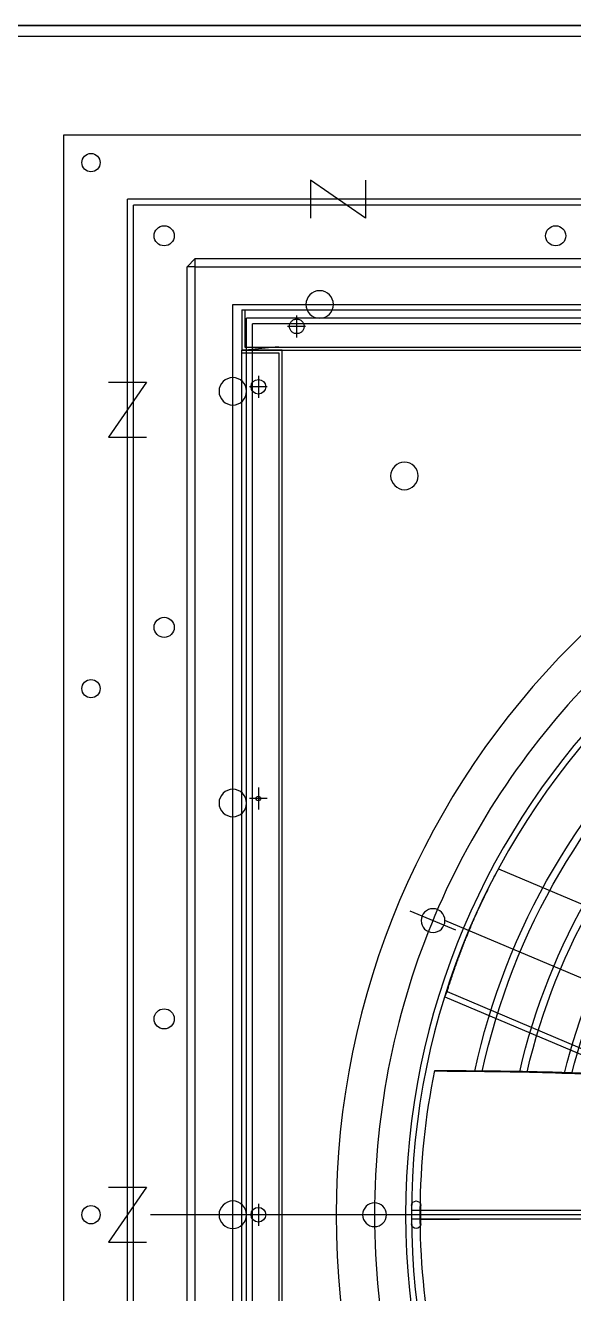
# Model space of a CAD drawing. Header units: millimetres. Extents: x 89978 to 501025, y -351975 to 835730.
# Drawn here: x 271627 to 271926, y -168285 to -167591 of the extents above; entities that cross this region are included whole.
import ezdxf

# ---------------------------------------------------------------- set-up
doc = ezdxf.new("R2010")
doc.units = ezdxf.units.MM
doc.header["$LTSCALE"] = 150
for name, pattern in [('CENTER', [50.8, 31.75, -6.35, 6.35, -6.35]), ('DIVIDEX2', [63.5, 25.4, -12.7, 0, -12.7, 0, -12.7]), ('PHANTOMX2', [127, 63.5, -12.7, 12.7, -12.7, 12.7, -12.7])]:
    doc.linetypes.add(name, pattern=pattern)
doc.layers.add('------00 Load Bank', color=3, linetype='Continuous')

# ---------------------------------------------------------------- blocks, each defined once
blk = doc.blocks.new('A$Cd768ecee')
at = {"color": 0}
for p, q in [((1180, 0), (1180, 1180)), ((1145, 1145), (1145, 35)), ((1141.8, 1141.8), (1141.8, 38.2)), ((1076.8, 1076.8), (1076.8, 103.2)), ((1080, 1080), (1080, 100)), ((100, 100), (1080, 100)), ((103.2, 103.2), (1076.8, 103.2)), ((35, 35), (1145, 35)), ((38.2, 38.2), (1141.8, 38.2)), ((0, 0), (1180, 0))]:
    blk.add_line(p, q, dxfattribs=at)
for points in [[(1155.42, 575), (1134.58, 575), (1155.42, 605), (1134.58, 605)], [(1155.42, 135), (1134.58, 135), (1155.42, 165), (1134.58, 165)], [(1015, 24.58), (1015, 45.42), (1045, 24.58), (1045, 45.42)]]:
    blk.add_lwpolyline(points, dxfattribs=at)
for centre, radius in [((1165, 590), 5), ((1125, 483), 5.5), ((1165, 302.5), 5), ((1125, 269), 5.5), ((911, 55), 5.5), ((1125, 55), 5.5), ((1165, 15), 5)]:
    blk.add_circle(centre, radius, dxfattribs=at)
blk = doc.blocks.new('A$Ca2785acc')
at = {"color": 0}
for p, q in [((963, 980), (963, 35)), ((964.6, 978.4), (964.6, 36.6)), ((985, 980), (985, 35)), ((976, 501.5), (976, 513.5)), ((971.2, 507.5), (980.8, 507.5)), ((976, 274), (976, 286)), ((971.2, 280), (980.8, 280)), ((976, 49), (976, 61)), ((971.2, 55), (980.8, 55)), ((985, 35), (0, 35)), ((963, 35), (985, 35)), ((964.6, 36.6), (985, 36.6)), ((985, 35), (965, 33)), ((985, 13), (985, 35)), ((983.4, 33.4), (1.6, 33.4)), ((955, 28), (955, 16)), ((985, 13), (0, 13))]:
    blk.add_line(p, q, dxfattribs=at)
at = {"color": 0, "linetype": 'PHANTOMX2'}
blk.add_line((983.4, 13), (983.4, 33.4), dxfattribs=at)
at = {"color": 0, "linetype": 'CENTER'}
blk.add_line((950.2, 22), (960, 22), dxfattribs=at)
at = {"color": 0}
for centre, radius in [((976, 507.5), 4), ((976, 280), 1.25), ((976, 55), 4)]:
    blk.add_circle(centre, radius, dxfattribs=at)
at = {"color": 0, "linetype": 'PHANTOMX2'}
blk.add_circle((955, 22), 4, dxfattribs=at)
blk = doc.blocks.new('A$C02650c35')
at = {"color": 0, "linetype": 'CENTER'}
for p, q in [((522.5, 1085), (522.5, 0)), ((1020, 45), (1020, 1040)), ((678.06, 166.94), (688.39, 142)), ((522.5, 136), (522.5, 109)), ((25, 45), (1020, 45))]:
    blk.add_line(p, q, dxfattribs=at)
at = {"color": 0}
for p, q in [((1040.5, 24.5), (1040.5, 1060.5)), ((1045, 24.5), (1045, 1060.5)), ((1045, 30), (1045, 1055)), ((520, 147.77), (520, 169.01)), ((525, 147.77), (525, 169.01)), ((0, 24.5), (1045, 24.5)), ((1040.5, 24.5), (1040.5, 20)), ((1045, 24.5), (1040.5, 20)), ((4.5, 20), (1040.5, 20)), ((10, 20), (1035, 20))]:
    blk.add_line(p, q, dxfattribs=at)
at = {"color": 0, "linetype": 'Continuous'}
for p, q in [((520.25, 142.71), (520.25, 406)), ((524.75, 406), (524.75, 142.71)), ((517.5, 147.77), (527.5, 147.77)), ((515, 145.23), (515, 145.27)), ((524.75, 142.71), (520.25, 142.71)), ((530, 145.27), (530, 145.23))]:
    blk.add_line(p, q, dxfattribs=at)
at = {"color": 0, "linetype": 'Continuous', "lineweight": 25}
for p, q in [((711.53, 190.32), (621.08, 403.41)), ((644.41, 162.14), (553.88, 375.42)), ((641.65, 160.97), (551.12, 374.25)), ((677.46, 174.06), (679.89, 175.09)), ((679.89, 175.09), (679.94, 175.11)), ((641.65, 160.97), (644.41, 162.14))]:
    blk.add_line(p, q, dxfattribs=at)
at = {"color": 0, "linetype": 'DIVIDEX2', "ltscale": 0.5}
blk.add_line((683.42, 160.68), (583.13, 398.64), dxfattribs=at)
at = {"color": 0}
for centre, radius in [((522.5, 542.5), 441), ((522.5, 542.5), 403), ((522.5, 542.5), 399.8), ((683.23, 154.47), 6.5), ((683.23, 154.47), 6.5), ((926.25, 138.81), 7.5), ((926.25, 138.81), 7.5), ((522.5, 122.5), 6.5), ((522.5, 122.5), 6.5), ((1020, 92.5), 7.5), ((522.5, 45), 7.5), ((747.5, 45), 7.5), ((972.5, 45), 7.5)]:
    blk.add_circle(centre, radius, dxfattribs=at)
at = {"color": 0, "linetype": 'CENTER'}
blk.add_circle((522.5, 542.5), 420, dxfattribs=at)
blk.add_circle((522.5, 542.5), 420, dxfattribs=at)
at = {"color": 0}
for radius, start, end in [(321.5, 283.89849, 317.12175), (325.5, 283.75235, 317.2394), (345.5, 283.04194, 317.83194), (349.5, 282.90445, 317.94952), (369.5, 282.24357, 318.52014), (373.5, 282.11711, 318.62922), (395, 259.1258, 281.51219)]:
    blk.add_arc((522.5, 542.5), radius, start, end, dxfattribs=at)
at = {"color": 0, "linetype": 'Continuous'}
for centre, start, end in [((517.5, 145.27), 90, 180), ((527.5, 145.27), 0, 90), ((517.5, 145.23), 180, 269.27892), ((527.5, 145.23), 270.72108, 0)]:
    blk.add_arc(centre, 2.5, start, end, dxfattribs=at)
at = {"color": 0, "linetype": 'Continuous', "lineweight": 25}
for points, knots in [([(601.07, 155.39), (601.01, 164.47), (600.88, 182.95), (600.44, 210.8), (599.48, 238.93), (597.78, 266.98), (595.06, 294.74), (591.4, 322.22), (587.12, 349.44), (582.41, 376.61), (579.17, 394.71), (577.55, 403.76)], [0.0040453, 0.0040453, 0.0040453, 0.0040453, 0.1120904, 0.224186, 0.3362006, 0.4480891, 0.5598872, 0.6697434, 0.7797254, 0.8898282, 1, 1, 1, 1]), ([(601.33, 155.45), (601.31, 158.8), (601.28, 165.95), (601.2, 176.46), (601.11, 186.56), (601, 195.39), (600.88, 202.95), (600.71, 212.04), (600.42, 223.2), (599.9, 237.85), (599.12, 253.59), (597.97, 270.39), (596.38, 287.85), (594.28, 306.23), (592.21, 321.6), (590.5, 333.36), (589.35, 340.92), (588.27, 347.84), (587.34, 353.69), (586.49, 358.89), (585.65, 364.01), (584.7, 369.76), (583.61, 376.27), (582.41, 383.37), (581.16, 390.79), (580, 397.63), (579.27, 401.97), (578.96, 403.81)], [0.004054, 0.004054, 0.004054, 0.004054, 0.044055, 0.0892389, 0.1294144, 0.1645669, 0.1946506, 0.2196261, 0.2731864, 0.3280385, 0.3947317, 0.4616638, 0.5294155, 0.6044734, 0.683072, 0.7151603, 0.7467466, 0.7747501, 0.7989803, 0.8176563, 0.837837, 0.8611081, 0.8874794, 0.916906, 0.9473172, 0.9775846, 1, 1, 1, 1]), ([(679.94, 175.11), (680.84, 175.5), (682.65, 176.28), (685.47, 177.53), (688.38, 178.84), (691.37, 180.22), (694.74, 181.81), (698.51, 183.63), (702.73, 185.73), (707.05, 187.94), (710.04, 189.53), (711.53, 190.32)], [0, 0, 0, 0, 0.098219, 0.196459, 0.294698, 0.393098, 0.491499, 0.618442, 0.745384, 0.872692, 1, 1, 1, 1]), ([(641.65, 160.97), (641.66, 160.98), (641.68, 160.98), (641.86, 161.04), (642.14, 161.12), (642.53, 161.25), (643.09, 161.43), (643.87, 161.67), (644.91, 162.01), (646.15, 162.41), (647.59, 162.88), (649.23, 163.42), (650.9, 163.98), (652.56, 164.55), (654.15, 165.1), (655.84, 165.7), (657.91, 166.43), (660.41, 167.34), (663.4, 168.45), (666.6, 169.67), (670.01, 171.01), (673.62, 172.46), (676.18, 173.53), (677.46, 174.06)], [0, 0, 0, 0, 0.038794, 0.077595, 0.116396, 0.155256, 0.194116, 0.245886, 0.297665, 0.349435, 0.401519, 0.453611, 0.505695, 0.544496, 0.583297, 0.622156, 0.661015, 0.717306, 0.773608, 0.829899, 0.886596, 0.943304, 1, 1, 1, 1]), ([(644.41, 162.14), (644.42, 162.15), (644.44, 162.15), (644.62, 162.21), (644.89, 162.29), (645.28, 162.42), (645.84, 162.59), (646.61, 162.83), (647.64, 163.16), (648.87, 163.56), (650.29, 164.02), (651.9, 164.56), (653.7, 165.16), (655.68, 165.84), (657.89, 166.6), (660.31, 167.46), (662.96, 168.43), (665.8, 169.48), (668.64, 170.56), (671.42, 171.64), (674.12, 172.72), (676.93, 173.86), (678.9, 174.68), (679.89, 175.09)], [0, 0, 0, 0, 0.03878, 0.077567, 0.116355, 0.1552, 0.194046, 0.245833, 0.297636, 0.34944, 0.401226, 0.453012, 0.504815, 0.556618, 0.608404, 0.662492, 0.7166, 0.770707, 0.824794, 0.868554, 0.912313, 0.956156, 1, 1, 1, 1])]:
    blk.add_open_spline(points, degree=3, knots=knots, dxfattribs=at)

msp = doc.modelspace()

# ---------------------------------------------------------------- linework, layer by layer
at = {"layer": '------00 Load Bank', "elevation": 0}
msp.add_lwpolyline([(272950.18, -167591.43), (271580.18, -167591.43), (271580.18, -170191.43), (272950.18, -170191.43), (272950.18, -167591.43)], dxfattribs=at)
for points in [[(272950.18, -170191.43), (271580.18, -170191.43), (271580.18, -167591.43), (272950.18, -167591.43)], [(272944.18, -167597.43), (271586.18, -167597.43), (271586.18, -170185.43), (272944.18, -170185.43)]]:
    msp.add_lwpolyline(points, close=True, dxfattribs=at)

# ---------------------------------------------------------------- block references
at = {"layer": '------00 Load Bank', "rotation": 180}
for name, p in [('A$Cd768ecee', (272827.66, -167651.43)), ('A$Ca2785acc', (272730.16, -167733.93))]:
    msp.add_blockref(name, p, dxfattribs=at)
at = {"layer": '------00 Load Bank', "xscale": -1, "rotation": 270}
msp.add_blockref('A$C02650c35', (271695.16, -168763.93), dxfattribs=at)

doc.saveas('drawing.dxf')
